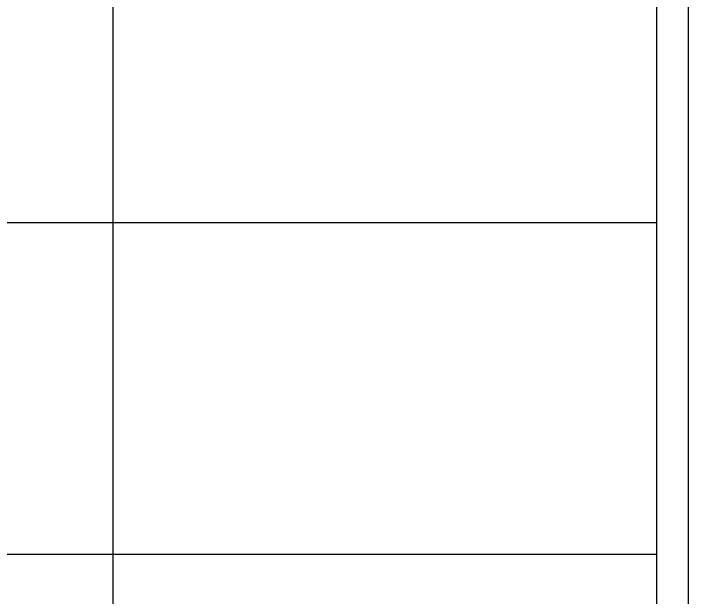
# Model space of a CAD drawing. Header units: millimetres. Extents: x 7018 to 13530, y 4187 to 5692.
# Drawn here: x 7352.2 to 7438, y 4599.2 to 4673.4 of the extents above; entities that cross this region are included whole.
import ezdxf

# ---------------------------------------------------------------- set-up
doc = ezdxf.new("R2010")
doc.units = ezdxf.units.MM

msp = doc.modelspace()

# ---------------------------------------------------------------- linework, layer by layer
for p, q in [((7364.812, 4815.918), (7364.812, 4559.957)), ((7433.963, 4529.177), (7433.963, 4815.918)), ((7037.526, 4646.861), (7433.963, 4646.861)), ((7037.526, 4604.689), (7433.963, 4604.689))]:
    msp.add_line(p, q)
msp.add_lwpolyline([(7438.001, 4524.918), (7438.001, 4821.918), (7018.001, 4821.918), (7018.001, 4524.918)], close=True)

doc.saveas('drawing.dxf')
